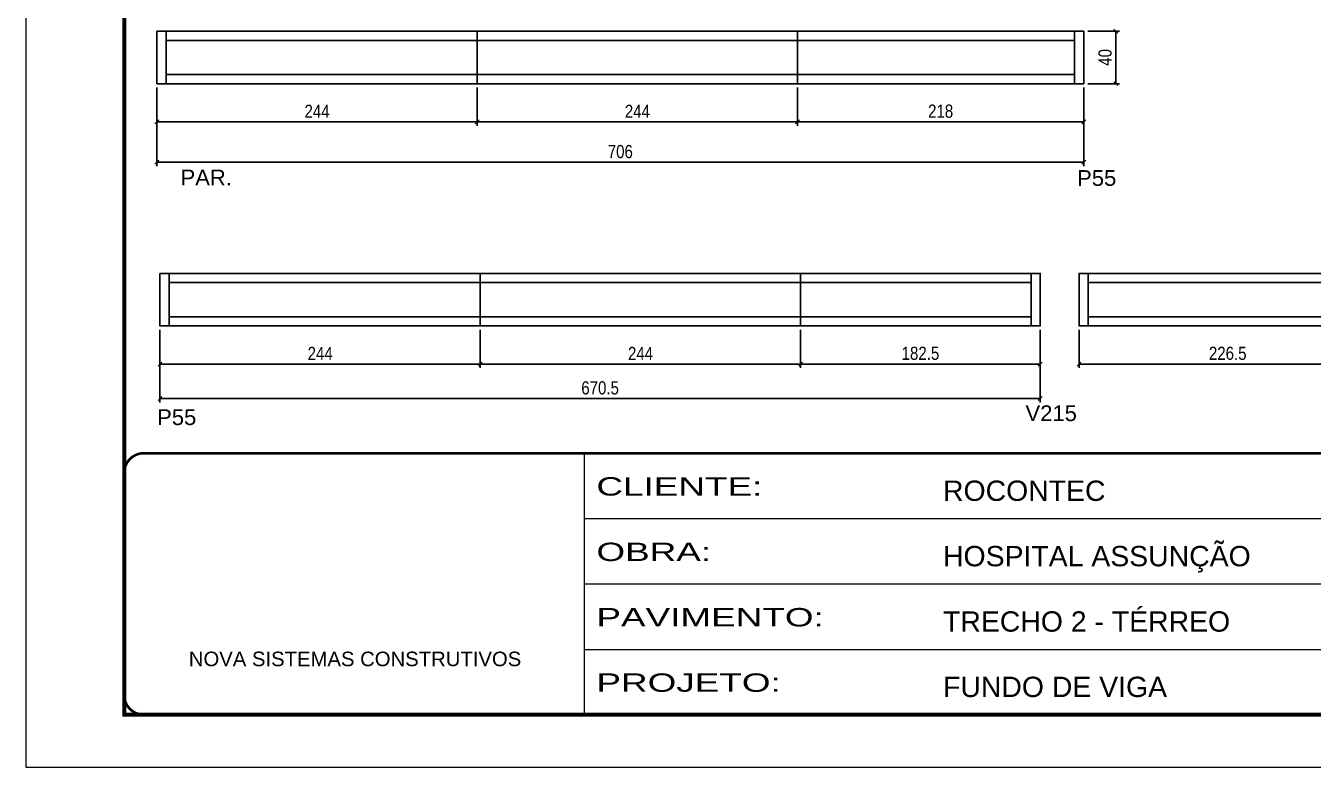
# Model space of a CAD drawing. Extents: x 2954 to 9234, y 774 to 9864.
# Drawn here: x 4552 to 5533, y 7666 to 8231 of the extents above; entities that cross this region are included whole.
import ezdxf

# ---------------------------------------------------------------- set-up
doc = ezdxf.new("R2010")
doc.units = 0
doc.linetypes.add('CONTINUO', pattern=[0])
doc.linetypes.add('DASHED', pattern=[0.75, 0.5, -0.25])
for name, color, linetype in [('5', 5, 'Continuous'), ('Painéis', 200, 'Continuous'), ('SARR_2.2x7', 40, 'Continuous')]:
    doc.layers.add(name, color=color, linetype=linetype)
for name, color, linetype, lineweight in [('Escoras', 2, 'Continuous', 25), ('Folhas', 255, 'Continuous', 9), ('SARRAFO DE PRESSAO', 251, 'DASHED', 9)]:
    doc.layers.add(name, color=color, linetype=linetype, lineweight=lineweight)
doc.styles.add('ARIAL', font='arial.ttf')
doc.styles.add('COTA TECNICA-50', font='techl___.ttf', dxfattribs={"height": 10})
doc.styles.get("Standard").update_dxf_attribs({"font": 'arial.ttf'})
doc.styles.add('Tecnologia', font='')
doc.styles.get('Tecnologia').set_extended_font_data('Forgotten Futurist')
doc.dimstyles.new('COTA PAINEL-50', dxfattribs={"dimtxt": 10, "dimasz": 3, "dimexe": 3, "dimexo": 3, "dimgap": 3, "dimtad": 1, "dimdec": 1, "dimzin": 12, "dimdsep": 46, "dimtxsty": 'COTA TECNICA-50', "dimblk1": 'OBLIQUE', "dimblk2": 'OBLIQUE', "dimsah": 1, "dimcen": 0.9, "dimclrd": 4, "dimclre": 4, "dimclrt": 240, "dimadec": 1, "dimazin": 3, "dimtfac": 1, "dimtdec": 1, "dimtmove": 0, "dimatfit": 3, "dimfxl": 1, "dimtolj": 1, "dimtzin": 12, "dimarcsym": 0})

# ---------------------------------------------------------------- blocks, each defined once
blk = doc.blocks.new('9999999999')
at = {"color": 30, "linetype": 'CONTINUO'}
for p, q in [((98564.56, 34230.21), (98564.56, 34429.45)), ((98564.56, 34379.64), (99583.98, 34379.64)), ((98564.56, 34329.83), (99487.98, 34329.83)), ((98564.56, 34280.02), (99487.98, 34280.02))]:
    blk.add_line(p, q, dxfattribs=at)
at = {"color": 30, "linetype": 'CONTINUO', "const_width": 2}
blk.add_lwpolyline([(99583.98, 34230.21), (99583.98, 34414.45, 0.414214), (99568.98, 34429.45), (98228.98, 34429.45, 0.414214), (98213.98, 34414.45), (98213.98, 34245.21, 0.414214), (98228.98, 34230.21), (99583.98, 34230.21)], format="xyb", dxfattribs=at)
at = {"layer": 'Folhas'}
blk.add_lwpolyline([(98138.98, 34190.21), (99623.98, 34190.21), (99623.98, 35240.21), (98138.98, 35240.21)], close=True, dxfattribs=at)
at = {"layer": 'Folhas', "color": 30, "const_width": 3}
blk.add_lwpolyline([(98213.98, 34230.21), (99583.98, 34230.21), (99583.98, 35200.21), (98213.98, 35200.21)], close=True, dxfattribs=at)
at = {"color": 7, "linetype": 'Continuous', "ltscale": 5, "style": 'ARIAL'}
for s, height, p in [('ROCONTEC', 15.483, (98837.68, 34393.13)), ('HOSPITAL ASSUNÇÃO', 15.4829, (98837.68, 34343.32)), ('TRECHO 2 - TÉRREO', 15.4829, (98837.68, 34293.51)), ('NOVA SISTEMAS CONSTRUTIVOS', 11.0592, (98263.19, 34267.21)), ('FUNDO DE VIGA', 15.4829, (98837.68, 34243.7))]:
    blk.add_text(s, height=height, dxfattribs=at).set_placement(p)
at = {"layer": 'Folhas', "color": 7, "style": 'Tecnologia', "width": 1.5}
for s, p in [('CLIENTE:', (98573.65, 34397.17)), ('OBRA:', (98573.65, 34347.31)), ('PAVIMENTO:', (98573.65, 34297.5)), ('PROJETO:', (98573.65, 34247.69))]:
    blk.add_text(s, height=14, dxfattribs=at).set_placement(p)
blk = doc.blocks.new('_Oblique')
at = {"color": 0, "linetype": 'ByBlock', "lineweight": -2}
blk.add_line((-0.5, -0.5), (0.5, 0.5), dxfattribs=at)
blk = doc.blocks.new('*D298')
at = {"layer": 'Defpoints', "color": 0, "linetype": 'ByBlock', "transparency": 16777216}
for p in [(4654.61, 8002.06), (4898.61, 8002.06), (4898.61, 7972.97)]:
    blk.add_point(p, dxfattribs=at)
at = {"layer": 'Escoras', "color": 4, "linetype": 'ByBlock', "lineweight": -2, "transparency": 16777216}
for p, q in [((4654.61, 7999.06), (4654.61, 7969.97)), ((4898.61, 7999.06), (4898.61, 7969.97)), ((4654.61, 7972.97), (4898.61, 7972.97))]:
    blk.add_line(p, q, dxfattribs=at)
at = {"layer": 'Escoras', "color": 4, "linetype": 'ByBlock', "lineweight": -2, "transparency": 16777216, "xscale": 3, "yscale": 3, "zscale": 3, "rotation": 180}
blk.add_blockref('_Oblique', (4654.61, 7972.97), dxfattribs=at)
at = {"layer": 'Escoras', "color": 4, "linetype": 'ByBlock', "lineweight": -2, "transparency": 16777216, "xscale": 3, "yscale": 3, "zscale": 3}
blk.add_blockref('_Oblique', (4898.61, 7972.97), dxfattribs=at)
at = {"layer": 'Escoras', "color": 240, "linetype": 'ByBlock', "transparency": 16777216, "insert": (4776.61, 7981.04), "char_height": 10, "attachment_point": 5, "style": 'COTA TECNICA-50'}
blk.add_mtext('\\A1;244', dxfattribs=at)
blk = doc.blocks.new('*D299')
at = {"layer": 'Defpoints', "color": 0, "linetype": 'ByBlock', "transparency": 16777216}
for p in [(4898.61, 8002.06), (5142.61, 8002.06), (5142.61, 7972.97)]:
    blk.add_point(p, dxfattribs=at)
at = {"layer": 'Escoras', "color": 4, "linetype": 'ByBlock', "lineweight": -2, "transparency": 16777216}
for p, q in [((4898.61, 7999.06), (4898.61, 7969.97)), ((5142.61, 7999.06), (5142.61, 7969.97)), ((4898.61, 7972.97), (5142.61, 7972.97))]:
    blk.add_line(p, q, dxfattribs=at)
at = {"layer": 'Escoras', "color": 4, "linetype": 'ByBlock', "lineweight": -2, "transparency": 16777216, "xscale": 3, "yscale": 3, "zscale": 3, "rotation": 180}
blk.add_blockref('_Oblique', (4898.61, 7972.97), dxfattribs=at)
at = {"layer": 'Escoras', "color": 4, "linetype": 'ByBlock', "lineweight": -2, "transparency": 16777216, "xscale": 3, "yscale": 3, "zscale": 3}
blk.add_blockref('_Oblique', (5142.61, 7972.97), dxfattribs=at)
at = {"layer": 'Escoras', "color": 240, "linetype": 'ByBlock', "transparency": 16777216, "insert": (5020.61, 7981.04), "char_height": 10, "attachment_point": 5, "style": 'COTA TECNICA-50'}
blk.add_mtext('\\A1;244', dxfattribs=at)
blk = doc.blocks.new('*D300')
at = {"layer": 'Defpoints', "color": 0, "linetype": 'ByBlock', "transparency": 16777216}
for p in [(4652.25, 8186.58), (4896.25, 8186.58), (4896.25, 8157.48)]:
    blk.add_point(p, dxfattribs=at)
at = {"layer": 'Escoras', "color": 4, "linetype": 'ByBlock', "lineweight": -2, "transparency": 16777216}
for p, q in [((4652.25, 8183.58), (4652.25, 8154.48)), ((4896.25, 8183.58), (4896.25, 8154.48)), ((4652.25, 8157.48), (4896.25, 8157.48))]:
    blk.add_line(p, q, dxfattribs=at)
at = {"layer": 'Escoras', "color": 4, "linetype": 'ByBlock', "lineweight": -2, "transparency": 16777216, "xscale": 3, "yscale": 3, "zscale": 3, "rotation": 180}
blk.add_blockref('_Oblique', (4652.25, 8157.48), dxfattribs=at)
at = {"layer": 'Escoras', "color": 4, "linetype": 'ByBlock', "lineweight": -2, "transparency": 16777216, "xscale": 3, "yscale": 3, "zscale": 3}
blk.add_blockref('_Oblique', (4896.25, 8157.48), dxfattribs=at)
at = {"layer": 'Escoras', "color": 240, "linetype": 'ByBlock', "transparency": 16777216, "insert": (4774.25, 8165.56), "char_height": 10, "attachment_point": 5, "style": 'COTA TECNICA-50'}
blk.add_mtext('\\A1;244', dxfattribs=at)
blk = doc.blocks.new('*D301')
at = {"layer": 'Defpoints', "color": 0, "linetype": 'ByBlock', "transparency": 16777216}
for p in [(4896.25, 8186.58), (5140.25, 8186.58), (5140.25, 8157.48)]:
    blk.add_point(p, dxfattribs=at)
at = {"layer": 'Escoras', "color": 4, "linetype": 'ByBlock', "lineweight": -2, "transparency": 16777216}
for p, q in [((4896.25, 8183.58), (4896.25, 8154.48)), ((5140.25, 8183.58), (5140.25, 8154.48)), ((4896.25, 8157.48), (5140.25, 8157.48))]:
    blk.add_line(p, q, dxfattribs=at)
at = {"layer": 'Escoras', "color": 4, "linetype": 'ByBlock', "lineweight": -2, "transparency": 16777216, "xscale": 3, "yscale": 3, "zscale": 3, "rotation": 180}
blk.add_blockref('_Oblique', (4896.25, 8157.48), dxfattribs=at)
at = {"layer": 'Escoras', "color": 4, "linetype": 'ByBlock', "lineweight": -2, "transparency": 16777216, "xscale": 3, "yscale": 3, "zscale": 3}
blk.add_blockref('_Oblique', (5140.25, 8157.48), dxfattribs=at)
at = {"layer": 'Escoras', "color": 240, "linetype": 'ByBlock', "transparency": 16777216, "insert": (5018.25, 8165.56), "char_height": 10, "attachment_point": 5, "style": 'COTA TECNICA-50'}
blk.add_mtext('\\A1;244', dxfattribs=at)
blk = doc.blocks.new('*D302')
at = {"layer": 'Defpoints', "color": 0, "linetype": 'ByBlock', "transparency": 16777216}
for p in [(5140.25, 8186.58), (5358.23, 8186.58), (5358.23, 8157.48)]:
    blk.add_point(p, dxfattribs=at)
at = {"layer": 'Escoras', "color": 4, "linetype": 'ByBlock', "lineweight": -2, "transparency": 16777216}
for p, q in [((5140.25, 8183.58), (5140.25, 8154.48)), ((5358.23, 8183.58), (5358.23, 8154.48)), ((5140.25, 8157.48), (5358.23, 8157.48))]:
    blk.add_line(p, q, dxfattribs=at)
at = {"layer": 'Escoras', "color": 4, "linetype": 'ByBlock', "lineweight": -2, "transparency": 16777216, "xscale": 3, "yscale": 3, "zscale": 3, "rotation": 180}
blk.add_blockref('_Oblique', (5140.25, 8157.48), dxfattribs=at)
at = {"layer": 'Escoras', "color": 4, "linetype": 'ByBlock', "lineweight": -2, "transparency": 16777216, "xscale": 3, "yscale": 3, "zscale": 3}
blk.add_blockref('_Oblique', (5358.23, 8157.48), dxfattribs=at)
at = {"layer": 'Escoras', "color": 240, "linetype": 'ByBlock', "transparency": 16777216, "insert": (5249.24, 8165.58), "char_height": 10, "attachment_point": 5, "style": 'COTA TECNICA-50'}
blk.add_mtext('\\A1;218', dxfattribs=at)
blk = doc.blocks.new('*D303')
at = {"layer": 'Defpoints', "color": 0, "linetype": 'ByBlock', "transparency": 16777216}
for p in [(5358.23, 8226.58), (5382.59, 8226.58), (5358.23, 8186.58)]:
    blk.add_point(p, dxfattribs=at)
at = {"layer": 'Escoras', "color": 4, "linetype": 'ByBlock', "lineweight": -2, "transparency": 16777216}
for p, q in [((5361.23, 8226.58), (5385.59, 8226.58)), ((5382.59, 8186.58), (5382.59, 8226.58)), ((5361.23, 8186.58), (5385.59, 8186.58))]:
    blk.add_line(p, q, dxfattribs=at)
at = {"layer": 'Escoras', "color": 4, "linetype": 'ByBlock', "lineweight": -2, "transparency": 16777216, "xscale": 3, "yscale": 3, "zscale": 3}
for p, rotation in [((5382.59, 8226.58), 90), ((5382.59, 8186.58), 270)]:
    blk.add_blockref('_Oblique', p, dxfattribs=dict(at, rotation=rotation))
at = {"layer": 'Escoras', "color": 240, "linetype": 'ByBlock', "transparency": 16777216, "insert": (5374.49, 8206.58), "char_height": 10, "attachment_point": 5, "rotation": 90, "style": 'COTA TECNICA-50'}
blk.add_mtext('\\A1;40', dxfattribs=at)
blk = doc.blocks.new('*D304')
at = {"layer": 'Defpoints', "color": 0, "linetype": 'ByBlock', "transparency": 16777216}
for p in [(5142.61, 8002.06), (5325.09, 8002.06), (5325.09, 7972.97)]:
    blk.add_point(p, dxfattribs=at)
at = {"layer": 'Escoras', "color": 4, "linetype": 'ByBlock', "lineweight": -2, "transparency": 16777216}
for p, q in [((5142.61, 7999.06), (5142.61, 7969.97)), ((5325.09, 7999.06), (5325.09, 7969.97)), ((5142.61, 7972.97), (5325.09, 7972.97))]:
    blk.add_line(p, q, dxfattribs=at)
at = {"layer": 'Escoras', "color": 4, "linetype": 'ByBlock', "lineweight": -2, "transparency": 16777216, "xscale": 3, "yscale": 3, "zscale": 3, "rotation": 180}
blk.add_blockref('_Oblique', (5142.61, 7972.97), dxfattribs=at)
at = {"layer": 'Escoras', "color": 4, "linetype": 'ByBlock', "lineweight": -2, "transparency": 16777216, "xscale": 3, "yscale": 3, "zscale": 3}
blk.add_blockref('_Oblique', (5325.09, 7972.97), dxfattribs=at)
at = {"layer": 'Escoras', "color": 240, "linetype": 'ByBlock', "transparency": 16777216, "insert": (5233.85, 7981.1), "char_height": 10, "attachment_point": 5, "style": 'COTA TECNICA-50'}
blk.add_mtext('\\A1;182.5', dxfattribs=at)
blk = doc.blocks.new('*D305')
at = {"layer": 'Defpoints', "color": 0, "linetype": 'ByBlock', "transparency": 16777216}
for p in [(5354.64, 8002.06), (5581.16, 8002.06), (5354.64, 7972.97)]:
    blk.add_point(p, dxfattribs=at)
at = {"layer": 'Escoras', "color": 4, "linetype": 'ByBlock', "lineweight": -2, "transparency": 16777216}
for p, q in [((5354.64, 7999.06), (5354.64, 7969.97)), ((5581.16, 7999.06), (5581.16, 7969.97)), ((5581.16, 7972.97), (5354.64, 7972.97))]:
    blk.add_line(p, q, dxfattribs=at)
at = {"layer": 'Escoras', "color": 4, "linetype": 'ByBlock', "lineweight": -2, "transparency": 16777216, "xscale": 3, "yscale": 3, "zscale": 3, "rotation": 180}
blk.add_blockref('_Oblique', (5354.64, 7972.97), dxfattribs=at)
at = {"layer": 'Escoras', "color": 4, "linetype": 'ByBlock', "lineweight": -2, "transparency": 16777216, "xscale": 3, "yscale": 3, "zscale": 3}
blk.add_blockref('_Oblique', (5581.16, 7972.97), dxfattribs=at)
at = {"layer": 'Escoras', "color": 240, "linetype": 'ByBlock', "transparency": 16777216, "insert": (5467.9, 7981.08), "char_height": 10, "attachment_point": 5, "style": 'COTA TECNICA-50'}
blk.add_mtext('\\A1;226.5', dxfattribs=at)
blk = doc.blocks.new('*D258')
at = {"layer": 'Defpoints', "color": 0, "linetype": 'ByBlock', "transparency": 16777216}
for p in [(4654.61, 8002.06), (5325.09, 8002.06), (5325.09, 7946.66)]:
    blk.add_point(p, dxfattribs=at)
at = {"layer": 'Escoras', "color": 4, "linetype": 'ByBlock', "lineweight": -2, "transparency": 16777216}
for p, q in [((4654.61, 7999.06), (4654.61, 7943.66)), ((5325.09, 7999.06), (5325.09, 7943.66)), ((4654.61, 7946.66), (5325.09, 7946.66))]:
    blk.add_line(p, q, dxfattribs=at)
at = {"layer": 'Escoras', "color": 4, "linetype": 'ByBlock', "lineweight": -2, "transparency": 16777216, "xscale": 3, "yscale": 3, "zscale": 3, "rotation": 180}
blk.add_blockref('_Oblique', (4654.61, 7946.66), dxfattribs=at)
at = {"layer": 'Escoras', "color": 4, "linetype": 'ByBlock', "lineweight": -2, "transparency": 16777216, "xscale": 3, "yscale": 3, "zscale": 3}
blk.add_blockref('_Oblique', (5325.09, 7946.66), dxfattribs=at)
at = {"layer": 'Escoras', "color": 240, "linetype": 'ByBlock', "transparency": 16777216, "insert": (4989.85, 7954.77), "char_height": 10, "attachment_point": 5, "style": 'COTA TECNICA-50'}
blk.add_mtext('\\A1;670.5', dxfattribs=at)
blk = doc.blocks.new('*D259')
at = {"layer": 'Defpoints', "color": 0, "linetype": 'ByBlock', "transparency": 16777216}
for p in [(4652.25, 8186.58), (5358.23, 8186.58), (5358.23, 8126.69)]:
    blk.add_point(p, dxfattribs=at)
at = {"layer": 'Escoras', "color": 4, "linetype": 'ByBlock', "lineweight": -2, "transparency": 16777216}
for p, q in [((4652.25, 8183.58), (4652.25, 8123.69)), ((5358.23, 8183.58), (5358.23, 8123.69)), ((4652.25, 8126.69), (5358.23, 8126.69))]:
    blk.add_line(p, q, dxfattribs=at)
at = {"layer": 'Escoras', "color": 4, "linetype": 'ByBlock', "lineweight": -2, "transparency": 16777216, "xscale": 3, "yscale": 3, "zscale": 3, "rotation": 180}
blk.add_blockref('_Oblique', (4652.25, 8126.69), dxfattribs=at)
at = {"layer": 'Escoras', "color": 4, "linetype": 'ByBlock', "lineweight": -2, "transparency": 16777216, "xscale": 3, "yscale": 3, "zscale": 3}
blk.add_blockref('_Oblique', (5358.23, 8126.69), dxfattribs=at)
at = {"layer": 'Escoras', "color": 240, "linetype": 'ByBlock', "transparency": 16777216, "insert": (5005.24, 8134.79), "char_height": 10, "attachment_point": 5, "style": 'COTA TECNICA-50'}
blk.add_mtext('\\A1;706', dxfattribs=at)

msp = doc.modelspace()

# ---------------------------------------------------------------- linework, layer by layer
at = {"layer": 'Painéis', "linetype": 'Continuous'}
for points in [[(4652.25, 8226.58), (4896.25, 8226.58), (4896.25, 8186.58), (4652.25, 8186.58)], [(4896.25, 8226.58), (5140.25, 8226.58), (5140.25, 8186.58), (4896.25, 8186.58)], [(5140.25, 8226.58), (5358.23, 8226.58), (5358.23, 8186.58), (5140.25, 8186.58)], [(4654.61, 8042.06), (4898.61, 8042.06), (4898.61, 8002.06), (4654.61, 8002.06)], [(4898.61, 8042.06), (5142.61, 8042.06), (5142.61, 8002.06), (4898.61, 8002.06)], [(5142.61, 8042.06), (5325.09, 8042.06), (5325.09, 8002.06), (5142.61, 8002.06)], [(5581.16, 8042.06), (5354.64, 8042.06), (5354.64, 8002.06), (5581.16, 8002.06)]]:
    msp.add_lwpolyline(points, close=True, dxfattribs=at)
at = {"layer": 'SARR_2.2x7', "linetype": 'Continuous'}
for p, q in [((4659.25, 8226.58), (4659.25, 8186.58)), ((4659.25, 8219.58), (4896.25, 8219.58)), ((4896.25, 8219.58), (5140.25, 8219.58)), ((5140.25, 8219.58), (5351.23, 8219.58)), ((5351.19, 8226.58), (5351.19, 8186.58)), ((4896.29, 8193.58), (4659.29, 8193.58)), ((5140.29, 8193.58), (4896.29, 8193.58)), ((5351.26, 8193.58), (5140.29, 8193.58)), ((4661.61, 8042.06), (4661.61, 8002.06)), ((5318.06, 8042.06), (5318.06, 8002.06)), ((5361.67, 8042.06), (5361.67, 8002.06)), ((4661.61, 8035.06), (4898.61, 8035.06)), ((4898.61, 8035.06), (5142.61, 8035.06)), ((5142.61, 8035.06), (5318.09, 8035.06)), ((5574.12, 8035.06), (5361.64, 8035.06)), ((4898.65, 8009.06), (4661.65, 8009.06)), ((5142.65, 8009.06), (4898.65, 8009.06)), ((5318.13, 8009.06), (5142.65, 8009.06)), ((5361.6, 8009.06), (5574.12, 8009.06))]:
    msp.add_line(p, q, dxfattribs=at)

# ---------------------------------------------------------------- block references
at = {"layer": 'SARRAFO DE PRESSAO', "color": 6, "linetype": 'ByBlock'}
msp.add_blockref('9999999999', (-93586.62, -26524.41), dxfattribs=at)

# ---------------------------------------------------------------- texts
at = {"layer": '5', "linetype": 'Continuous'}
for s, p in [('PAR.', (4670.28, 8109.1)), ('P55', (5353.19, 8108.69)), ('P55', (4652.43, 7926.49)), ('V215', (5313.88, 7929.51))]:
    msp.add_text(s, height=12, rotation=0.00004, dxfattribs=at).set_placement(p)

# ---------------------------------------------------------------- dimensions: what is measured, and where the dimension line sits
at = {"layer": 'Escoras', "linetype": 'ByBlock'}
dim = msp.add_aligned_dim(p1=(5358.23, 8186.58), p2=(5358.23, 8226.58), distance=-24.36, dimstyle='COTA PAINEL-50', override={"dimarcsym": 1}, dxfattribs=at)
dim.commit()
dim.dimension.update_dxf_attribs({"geometry": '*D303', "text_midpoint": (5374.49, 8206.58)})
for base, p1, p2, angle, picture, middle in [((4896.25, 8157.48), (4652.25, 8186.58), (4896.25, 8186.58), 359.99996, '*D300', (4774.25, 8165.56)), ((5358.23, 8126.69), (4652.25, 8186.58), (5358.23, 8186.58), 359.99996, '*D259', (5005.24, 8134.79)), ((5140.25, 8157.48), (4896.25, 8186.58), (5140.25, 8186.58), 359.99996, '*D301', (5018.25, 8165.56)), ((5358.23, 8157.48), (5140.25, 8186.58), (5358.23, 8186.58), 359.99996, '*D302', (5249.24, 8165.58)), ((5354.64, 7972.97), (5581.16, 8002.06), (5354.64, 8002.06), 180, '*D305', (5467.9, 7981.08))]:
    dim = msp.add_linear_dim(base=base, p1=p1, p2=p2, angle=angle, dimstyle='COTA PAINEL-50', override={"dimarcsym": 1}, dxfattribs=at)
    dim.commit()
    dim.dimension.update_dxf_attribs({"geometry": picture, "text_midpoint": middle})
for base, p1, p2, picture, middle in [((4898.61, 7972.97), (4654.61, 8002.06), (4898.61, 8002.06), '*D298', (4776.61, 7981.04)), ((5325.09, 7946.66), (4654.61, 8002.06), (5325.09, 8002.06), '*D258', (4989.85, 7954.77)), ((5142.61, 7972.97), (4898.61, 8002.06), (5142.61, 8002.06), '*D299', (5020.61, 7981.04)), ((5325.09, 7972.97), (5142.61, 8002.06), (5325.09, 8002.06), '*D304', (5233.85, 7981.1))]:
    dim = msp.add_linear_dim(base=base, p1=p1, p2=p2, dimstyle='COTA PAINEL-50', override={"dimarcsym": 1}, dxfattribs=at)
    dim.commit()
    dim.dimension.update_dxf_attribs({"geometry": picture, "text_midpoint": middle})

doc.saveas('drawing.dxf')
